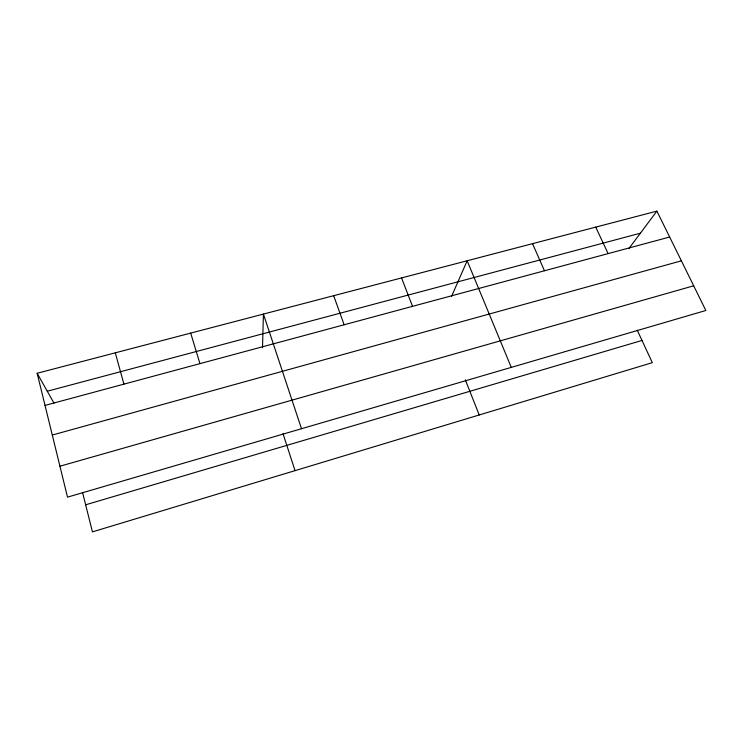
<?xml version="1.0" encoding="UTF-8"?>
<svg xmlns="http://www.w3.org/2000/svg" width="743" height="743" viewBox="0 0 743 743"><rect width="100%" height="100%" fill="white"/><g stroke="black" fill="none" stroke-linecap="round" stroke-linejoin="round"><path stroke-width="1.11" d="M262.502 347.696L263.421 314.066L301.5 428.72M451.521 296.476L467.161 260.765L511.277 367.386M628.782 248.701L656.886 211.123L705.85 310.49L67.511 497.141L37.15 373.274L656.886 211.123M85.649 504.803L641.998 340.443M59.932 466.223L693.683 285.804M52.289 435.045L681.377 260.83M45.026 405.409L669.647 237.026M47.273 391.227L640.364 233.209M37.15 373.274L53.96 403.096M595.737 227.117L608.108 253.614M637.243 330.208L652.317 362.658L92.438 531.877L82.631 492.748M532.527 243.658L544.47 270.768M465.322 379.822L479.235 414.975M401.545 277.928L412.532 306.339M333.663 295.686L344.139 324.775M282.999 433.652L295.027 470.644M190.682 333.105L199.96 363.643M115.304 352.823L123.914 384.14"/></g></svg>
